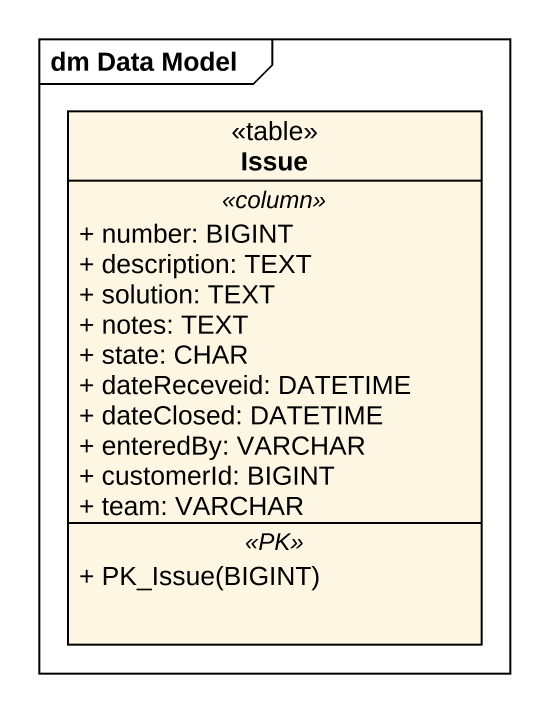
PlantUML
@startuml
mainframe dm Data Model
hide circle
hide empty members
skinparam classAttributeIconSize 0
class Issue <<table>> {
  .. <<column>> ..
  + number: BIGINT
  + description: TEXT
  + solution: TEXT
  + notes: TEXT
  + state: CHAR
  + dateReceveid: DATETIME
  + dateClosed: DATETIME
  + enteredBy: VARCHAR
  + customerId: BIGINT
  + team: VARCHAR
  .. <<PK>> ..
  + PK_Issue(BIGINT)
}
@enduml
